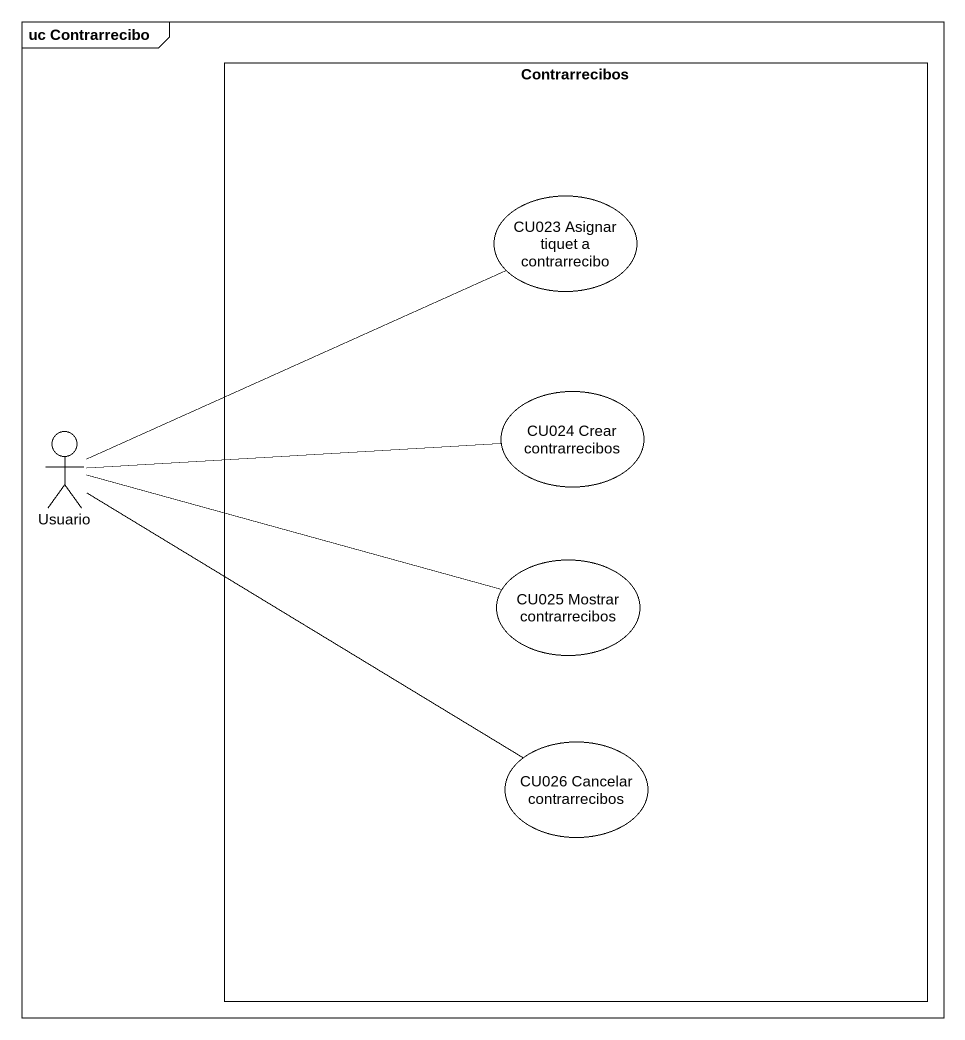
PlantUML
@startuml
mainframe uc Contrarrecibo
rectangle Contrarrecibos {
  usecase "CU023 Asignar tiquet a contrarrecibo" as CU023_Asignar_tiquet_a
  usecase "CU024 Crear contrarrecibos" as CU024_Crear_contrarrecibos
  usecase "CU025 Mostrar contrarrecibos" as CU025_Mostrar_contrarrecibos
  usecase "CU026 Cancelar contrarrecibos" as CU026_Cancelar
}
actor Usuario
Usuario -right- CU023_Asignar_tiquet_a
Usuario -right- CU024_Crear_contrarrecibos
Usuario -right- CU025_Mostrar_contrarrecibos
Usuario -right- CU026_Cancelar
@enduml
